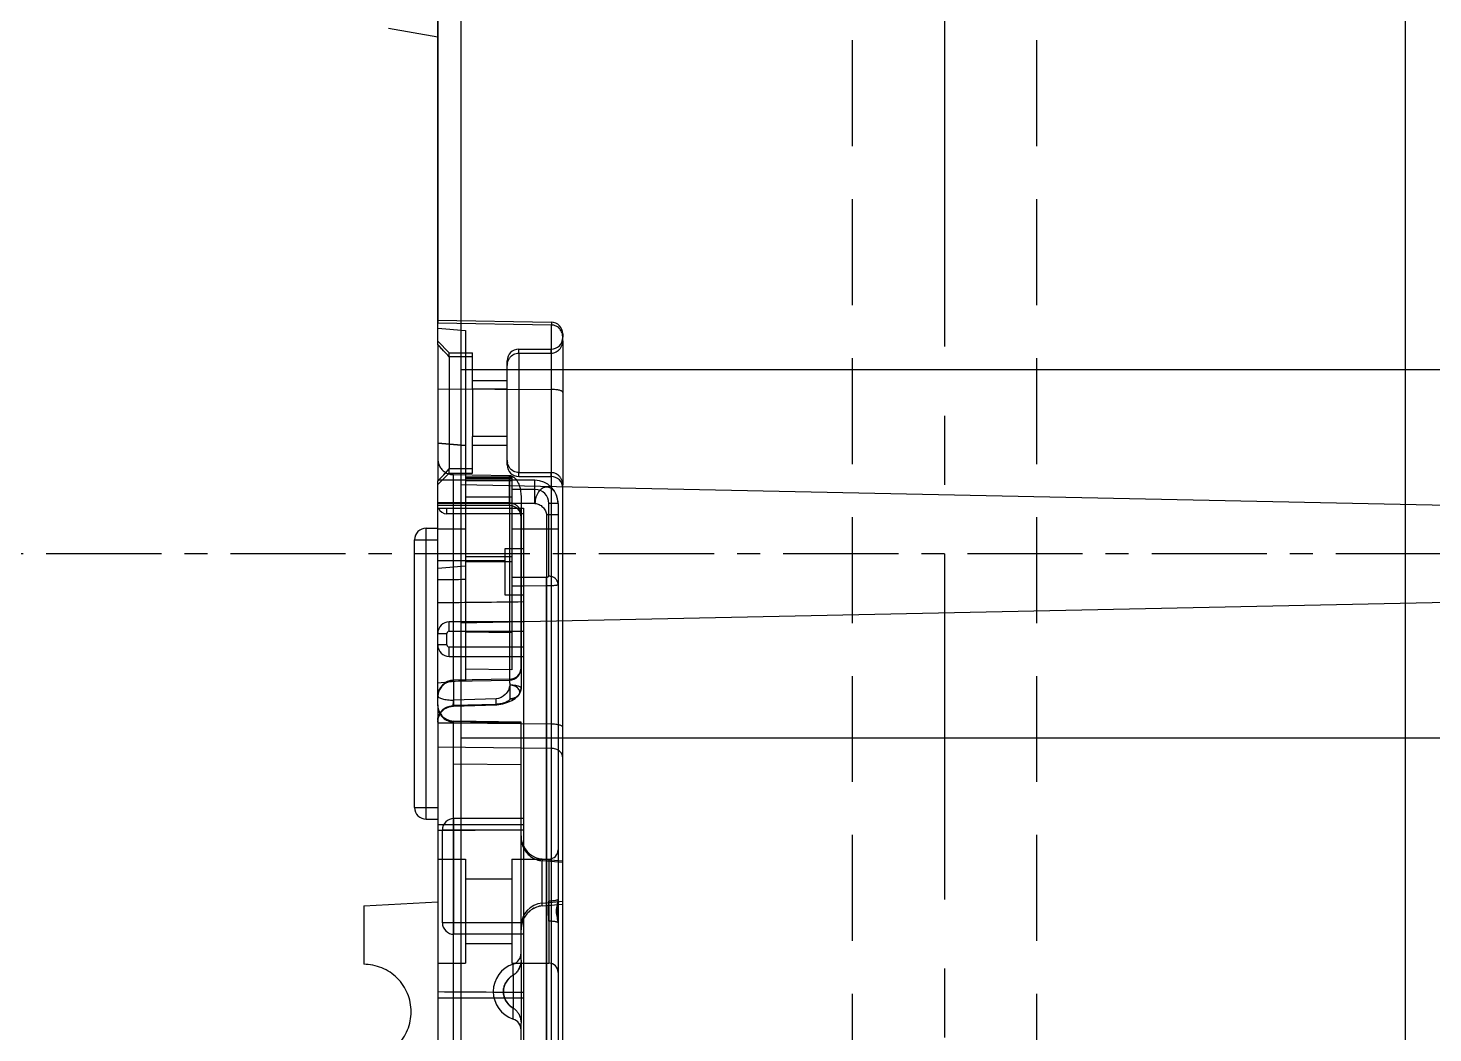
# Model space of a CAD drawing. Header units: millimetres. Extents: x 23490 to 24685, y -23248 to -22403.
# Drawn here: x 23721.4 to 23782.4, y -22656.3 to -22612.7 of the extents above; entities that cross this region are included whole.
import ezdxf

# ---------------------------------------------------------------- set-up
doc = ezdxf.new("R2010")
doc.units = ezdxf.units.MM
doc.header["$LTSCALE"] = 8
doc.linetypes.add('CENTER', pattern=[2, 1.25, -0.25, 0.25, -0.25])
doc.linetypes.add('HIDDEN', pattern=[0.375, 0.25, -0.125])
for name, color, linetype in [('Cav-cor', 30, 'Continuous'), ('CL', 1, 'Continuous'), ('Ru', 8, 'Continuous'), ('WT', 4, 'Continuous')]:
    doc.layers.add(name, color=color, linetype=linetype)

msp = doc.modelspace()

# ---------------------------------------------------------------- linework, layer by layer
at = {"linetype": 'Continuous'}
for p, q in [((23790.665, -22627.491), (23740.165, -22627.491)), ((23790.665, -22643.491), (23740.165, -22643.491))]:
    msp.add_line(p, q, dxfattribs=at)
at = {"layer": 'Cav-cor', "color": 241}
for p, q in [((23740.165, -22515.491), (23740.165, -22755.491)), ((23781.165, -22515.491), (23781.165, -22755.491)), ((23739.165, -22609.293), (23739.165, -22625.461)), ((23739.165, -22626.401), (23739.165, -22609.293)), ((23739.165, -22626.401), (23739.165, -22609.293)), ((23737.025, -22612.661), (23739.165, -22613.038)), ((23739.165, -22625.346), (23744.098, -22625.432)), ((23739.165, -22625.461), (23744.098, -22625.55)), ((23739.165, -22625.461), (23744.098, -22625.55)), ((23739.165, -22625.685), (23740.371, -22625.791)), ((23740.371, -22625.791), (23740.371, -22640.991)), ((23744.098, -22625.432), (23744.098, -22625.551)), ((23744.098, -22626.602), (23744.098, -22625.55)), ((23739.165, -22626.25), (23739.668, -22626.753)), ((23739.165, -22626.401), (23739.165, -22632.331)), ((23744.592, -22625.934), (23744.592, -22626.073)), ((23744.592, -22626.243), (23744.592, -22626.07)), ((23744.592, -22626.243), (23744.592, -22626.07)), ((23744.592, -22626.243), (23744.592, -22632.489)), ((23739.668, -22626.753), (23740.673, -22626.753)), ((23739.668, -22626.937), (23739.668, -22626.753)), ((23740.673, -22626.934), (23739.668, -22626.934)), ((23740.673, -22626.934), (23739.668, -22626.934)), ((23739.668, -22626.937), (23739.668, -22631.794)), ((23740.673, -22628.334), (23740.673, -22626.753)), ((23740.673, -22628.334), (23740.673, -22626.934)), ((23742.683, -22626.602), (23744.09, -22626.602)), ((23742.683, -22626.772), (23742.683, -22626.602)), ((23742.683, -22626.772), (23742.683, -22631.96)), ((23742.683, -22626.773), (23744.09, -22626.773)), ((23742.683, -22626.773), (23744.09, -22626.773)), ((23744.09, -22626.774), (23744.09, -22626.602)), ((23744.09, -22626.774), (23744.09, -22631.957)), ((23744.098, -22632.13), (23744.098, -22626.602)), ((23742.18, -22631.627), (23742.18, -22627.105)), ((23742.18, -22631.415), (23742.18, -22627.317)), ((23740.673, -22627.959), (23742.18, -22627.959)), ((23739.165, -22628.325), (23744.098, -22628.348)), ((23742.18, -22628.334), (23740.673, -22628.334)), ((23742.18, -22628.334), (23740.673, -22628.334)), ((23740.673, -22628.334), (23740.673, -22630.398)), ((23742.18, -22630.398), (23742.18, -22628.334)), ((23739.165, -22630.666), (23740.371, -22630.772)), ((23739.165, -22630.681), (23740.371, -22630.787)), ((23742.18, -22630.398), (23740.673, -22630.398)), ((23740.673, -22631.798), (23740.673, -22630.398)), ((23742.18, -22630.398), (23740.673, -22630.398)), ((23740.673, -22631.979), (23740.673, -22630.398)), ((23740.673, -22630.773), (23742.18, -22630.773)), ((23739.577, -22631.894), (23739.668, -22631.798)), ((23739.668, -22631.979), (23739.668, -22631.794)), ((23740.673, -22631.798), (23739.668, -22631.798)), ((23740.673, -22631.798), (23739.668, -22631.798)), ((23742.683, -22631.959), (23744.09, -22631.959)), ((23742.683, -22631.959), (23744.09, -22631.959)), ((23742.683, -22632.13), (23742.683, -22631.96)), ((23744.09, -22632.13), (23744.09, -22631.957)), ((23739.165, -22632.481), (23739.668, -22631.979)), ((23743.386, -22632.292), (23739.165, -22632.292)), ((23739.165, -22633.27), (23739.165, -22632.331)), ((23739.165, -22633.27), (23739.165, -22632.331)), ((23739.668, -22631.979), (23740.673, -22631.979)), ((23739.856, -22641.061), (23739.856, -22632.047)), ((23739.856, -22632.047), (23740.663, -22632.06)), ((23742.381, -22632.155), (23740.371, -22632.155)), ((23740.371, -22632.198), (23742.381, -22632.198)), ((23740.371, -22632.295), (23742.381, -22632.295)), ((23740.663, -22632.06), (23742.289, -22632.085)), ((23742.281, -22633.27), (23742.281, -22632.085)), ((23742.289, -22641.094), (23742.289, -22632.085)), ((23742.381, -22632.155), (23742.381, -22640.528)), ((23742.683, -22632.13), (23744.09, -22632.13)), ((23743.386, -22633.297), (23743.386, -22632.292)), ((23744.098, -22642.881), (23744.098, -22632.13)), ((23744.592, -22676.493), (23744.592, -22632.489)), ((23744.592, -22676.493), (23744.592, -22632.489)), ((23740.371, -22633.009), (23742.381, -22633.009)), ((23743.386, -22632.694), (23742.381, -22632.694)), ((23742.783, -22633.004), (23742.783, -22640.462)), ((23742.281, -22633.27), (23739.165, -22633.27)), ((23742.281, -22633.27), (23739.165, -22633.27)), ((23739.165, -22641.713), (23739.165, -22633.27)), ((23743.386, -22633.297), (23739.165, -22633.297)), ((23742.281, -22633.386), (23739.165, -22633.386)), ((23739.165, -22633.498), (23742.884, -22633.498)), ((23739.567, -22633.753), (23739.567, -22633.498)), ((23742.884, -22633.753), (23739.567, -22633.753)), ((23742.281, -22633.386), (23742.281, -22633.27)), ((23742.783, -22640.462), (23742.783, -22633.786)), ((23742.884, -22633.498), (23742.884, -22665.405)), ((23743.889, -22633.799), (23743.889, -22659.818)), ((23744.391, -22633.799), (23743.889, -22633.799)), ((23743.989, -22636.457), (23743.989, -22633.297)), ((23744.391, -22633.297), (23743.989, -22633.297)), ((23744.391, -22633.297), (23744.391, -22665.388)), ((23738.663, -22634.376), (23739.165, -22634.376)), ((23738.663, -22647.008), (23738.663, -22634.376)), ((23738.16, -22634.878), (23739.165, -22634.878)), ((23738.16, -22646.506), (23738.16, -22634.878)), ((23740.371, -22634.416), (23739.165, -22634.416)), ((23744.391, -22634.416), (23742.381, -22634.416)), ((23742.381, -22635.622), (23740.371, -22635.622)), ((23742.092, -22637.277), (23742.092, -22635.254)), ((23742.092, -22635.254), (23742.884, -22635.254)), ((23739.165, -22635.769), (23742.092, -22635.769)), ((23739.165, -22636.115), (23740.371, -22636.01)), ((23740.371, -22635.823), (23742.381, -22635.823)), ((23742.381, -22636.5), (23743.89, -22636.495)), ((23742.092, -22637.264), (23742.884, -22637.264)), ((23742.381, -22636.87), (23742.783, -22636.869)), ((23742.783, -22636.869), (23742.884, -22636.869)), ((23742.884, -22636.869), (23743.893, -22636.865)), ((23743.893, -22661.049), (23743.893, -22636.865)), ((23739.668, -22638.839), (23739.668, -22638.437)), ((23742.884, -22638.437), (23739.668, -22638.437)), ((23739.165, -22638.939), (23739.567, -22638.939)), ((23739.567, -22639.442), (23739.567, -22638.939)), ((23739.668, -22638.839), (23742.884, -22638.839)), ((23742.381, -22638.919), (23740.371, -22638.892)), ((23739.567, -22639.442), (23739.165, -22639.442)), ((23739.668, -22639.944), (23739.668, -22639.542)), ((23742.884, -22639.542), (23739.668, -22639.542)), ((23739.668, -22639.944), (23742.884, -22639.944)), ((23742.381, -22640.528), (23740.371, -22640.5)), ((23742.783, -22640.462), (23742.783, -22640.598)), ((23740.371, -22640.991), (23739.165, -22641.096)), ((23742.289, -22640.932), (23739.856, -22640.974)), ((23739.856, -22641.008), (23742.289, -22640.966)), ((23739.856, -22641.008), (23742.289, -22640.966)), ((23739.856, -22641.061), (23739.856, -22642.076)), ((23742.289, -22641.094), (23742.289, -22641.787)), ((23742.783, -22640.598), (23742.783, -22641.317)), ((23739.165, -22642.078), (23739.165, -22641.713)), ((23739.165, -22642.078), (23739.165, -22641.713)), ((23742.654, -22641.653), (23742.672, -22641.631)), ((23742.672, -22641.631), (23742.673, -22641.63)), ((23739.165, -22642.078), (23739.165, -22666.904)), ((23739.304, -22642.376), (23739.464, -22642.221)), ((23739.847, -22642.093), (23741.699, -22642.037)), ((23741.697, -22641.784), (23739.856, -22641.839)), ((23741.697, -22642.021), (23739.856, -22642.076)), ((23739.856, -22642.838), (23739.165, -22642.831)), ((23739.281, -22642.42), (23739.304, -22642.376)), ((23739.856, -22642.744), (23739.856, -22642.784)), ((23742.783, -22642.795), (23739.856, -22642.744)), ((23742.783, -22642.835), (23739.856, -22642.783)), ((23742.783, -22642.835), (23739.856, -22642.783)), ((23742.783, -22642.835), (23739.856, -22642.783)), ((23739.856, -22666.198), (23739.856, -22642.784)), ((23742.782, -22642.868), (23739.856, -22642.838)), ((23744.098, -22642.881), (23742.782, -22642.868)), ((23742.783, -22647.801), (23742.783, -22642.795)), ((23742.783, -22647.801), (23742.783, -22642.835)), ((23742.783, -22643.921), (23739.165, -22643.882)), ((23744.098, -22643.934), (23742.783, -22643.921)), ((23744.098, -22648.769), (23744.098, -22643.934)), ((23742.783, -22644.649), (23739.856, -22644.617)), ((23738.16, -22646.506), (23739.165, -22646.506)), ((23738.663, -22647.008), (23739.165, -22647.008)), ((23739.869, -22652.003), (23739.869, -22646.978)), ((23742.884, -22646.978), (23739.869, -22646.978)), ((23739.165, -22647.23), (23742.884, -22647.23)), ((23739.366, -22651.501), (23739.366, -22647.481)), ((23742.884, -22647.481), (23739.366, -22647.481)), ((23742.783, -22651.818), (23742.783, -22647.801)), ((23739.165, -22648.737), (23740.371, -22648.737)), ((23740.371, -22648.737), (23740.371, -22653.26)), ((23742.381, -22648.737), (23742.381, -22653.26)), ((23742.381, -22648.737), (23743.989, -22648.737)), ((23743.701, -22648.735), (23743.701, -22648.813)), ((23743.701, -22648.735), (23744.592, -22648.813)), ((23743.701, -22650.771), (23743.701, -22648.813)), ((23744.592, -22648.894), (23743.701, -22648.814)), ((23744.592, -22648.894), (23743.701, -22648.814)), ((23743.989, -22648.737), (23743.989, -22653.26)), ((23744.098, -22650.734), (23744.098, -22648.769)), ((23744.592, -22650.69), (23744.592, -22648.894)), ((23740.371, -22649.591), (23742.381, -22649.591)), ((23735.949, -22650.764), (23739.165, -22650.595)), ((23735.949, -22650.764), (23735.949, -22653.306)), ((23743.701, -22650.649), (23744.592, -22650.571)), ((23743.701, -22650.77), (23744.592, -22650.69)), ((23743.701, -22650.77), (23744.592, -22650.69)), ((23744.098, -22658.247), (23744.098, -22650.734)), ((23742.884, -22651.501), (23739.366, -22651.501)), ((23742.884, -22652.003), (23739.869, -22652.003)), ((23742.783, -22653.122), (23742.783, -22651.816)), ((23742.783, -22653.122), (23742.783, -22651.816)), ((23740.371, -22652.405), (23742.381, -22652.405)), ((23739.165, -22653.26), (23740.371, -22653.26)), ((23742.381, -22653.26), (23743.989, -22653.26)), ((23742.439, -22653.778), (23742.439, -22653.298)), ((23742.783, -22653.122), (23742.783, -22653.245)), ((23742.783, -22653.245), (23742.783, -22655.737)), ((23742.439, -22653.778), (23742.439, -22655.204)), ((23741.577, -22654.511), (23741.64, -22654.512)), ((23739.165, -22654.767), (23742.884, -22654.767)), ((23742.439, -22655.683), (23742.439, -22655.204)), ((23742.783, -22655.737), (23742.783, -22655.86)), ((23742.783, -22657.165), (23742.783, -22655.86)), ((23742.783, -22657.165), (23742.783, -22655.86))]:
    msp.add_line(p, q, dxfattribs=at)
for points in [[(23742.389, -22641.855), (23742.533, -22641.764), (23742.654, -22641.653)], [(23739.464, -22642.221), (23739.664, -22642.123), (23739.847, -22642.093)], [(23741.699, -22642.037), (23741.736, -22642.035), (23741.992, -22641.999)], [(23741.992, -22641.999), (23742.214, -22641.933), (23742.389, -22641.855)], [(23739.165, -22642.793), (23739.201, -22642.574), (23739.281, -22642.42)], [(23744.391, -22651.512), (23744.387, -22651.335), (23744.378, -22651.008), (23744.391, -22650.485)]]:
    msp.add_lwpolyline(points, dxfattribs=at)
for centre, radius, start, end in [((23744.09, -22625.934), 0.502, 359.99993, 89), ((23689.895, -22673.325), 68.04, 42.98597, 43.60305), ((23686.758, -22676.3), 72.363, 43.2043, 43.59571), ((23689.895, -22673.325), 68.04, 42.98597, 43.60305), ((23744.09, -22626.1), 0.502, 270, 0), ((23744.049, -22626.07), 0.543, 0.00842, 13.89845), ((23699.571, -22664.255), 54.778, 42.947, 43.19641), ((23742.683, -22627.105), 0.502, 90, 180), ((23744.09, -22626.304), 0.469, 270.00216, 272.44841), ((23742.782, -22627.316), 0.602, 167.83803, 180.02354), ((23692.874, -22588.213), 63.948, 316.37723, 317.03381), ((23692.874, -22588.213), 63.948, 316.37723, 317.03381), ((23688.983, -22584.539), 69.299, 316.3976, 316.89403), ((23739.842, -22631.355), 0.689, 241.63664, 248.56217), ((23742.782, -22631.415), 0.602, 179.97646, 192.16197), ((23742.683, -22631.627), 0.502, 180, 270), ((23744.09, -22632.428), 0.469, 87.55159, 89.99784), ((23739.854, -22631.326), 0.72, 248.53496, 252.39254), ((23739.859, -22631.311), 0.736, 252.39087, 256.25573), ((23739.868, -22631.269), 0.779, 256.32245, 269.14152), ((23743.386, -22633.297), 1.005, 0, 90), ((23744.09, -22632.632), 0.502, 0, 90), ((23743.386, -22633.297), 0.603, 0, 90), ((23739.567, -22633.351), 0.402, 201.35512, 270), ((23742.281, -22633.888), 0.502, 0, 90), ((23738.663, -22634.878), 0.502, 90, 180), ((23739.668, -22638.939), 0.502, 90, 180), ((23739.668, -22638.939), 0.101, 90, 180), ((23739.668, -22639.442), 0.502, 180, 270), ((23739.668, -22639.442), 0.101, 180, 270), ((23742.281, -22640.429), 0.502, 271, 0), ((23742.28, -22640.463), 0.503, 271.07813, 0.07133), ((23742.28, -22640.463), 0.503, 271.07813, 0.07133), ((23739.869, -22641.678), 0.704, 91, 180), ((23739.866, -22641.714), 0.701, 177.12644, 179.99691), ((23742.285, -22641.269), 0.517, 288.72295, 304.95246), ((23742.281, -22641.316), 0.503, 321.39282, 359.99471), ((23739.869, -22642.041), 0.704, 180, 215.59327), ((23739.784, -22642.73), 0.62, 149.02532, 160.69055), ((23739.797, -22642.737), 0.635, 147.18395, 149.05648), ((23739.803, -22642.741), 0.642, 142.04648, 147.17777), ((23739.869, -22642.041), 0.704, 215.59327, 269), ((23482.282, -22643.408), 261.817, 359.88473, 0.11527), ((23738.663, -22646.506), 0.502, 180, 270), ((23739.869, -22647.481), 0.502, 90, 180), ((23743.788, -22647.733), 1.005, 180, 197.00001), ((23743.788, -22647.733), 1.005, 197.00001, 265), ((23743.989, -22648.335), 0.402, 270, 0), ((23743.788, -22651.65), 1.005, 95.00021, 180.00236), ((23741.645, -22650.559), 2.344, 358.39796, 359.93836), ((23739.869, -22651.501), 0.502, 180, 270), ((23743.907, -22651.816), 1.123, 171.57759, 180.00168), ((23742.833, -22654.491), 1.256, 108.3177, 251.6823), ((23742.281, -22652.821), 0.502, 288.3177, 0), ((23743.989, -22653.662), 0.402, 0, 90), ((23742.833, -22654.491), 0.815, 118.97968, 241.02032), ((23742.281, -22656.16), 0.502, 0, 71.6823)]:
    msp.add_arc(centre, radius, start, end, dxfattribs=at)
for centre, major_axis, ratio, start_param, end_param in [((23670.068, -22634.416), (-259.114, 0), 0.008727, 1.840729, 1.845562), ((23624.012, -22634.416), (-215.912, 0), 0.017455, 2.133333, 2.153826), ((23819.772, -22650.998), (-215.912, 0), 0.017455, 5.076492, 5.094989), ((23819.772, -22650.998), (-215.912, 0), 0.017455, 1.188197, 1.200209), ((23819.772, -22650.998), (-215.912, 0), 0.017455, 7.483709, 7.489879)]:
    msp.add_ellipse(centre, major_axis=major_axis, ratio=ratio, start_param=start_param, end_param=end_param, dxfattribs=at)
for points in [[(23744.592, -22626.07), (23744.592, -22626.03), (23744.583, -22625.952), (23744.546, -22625.843), (23744.487, -22625.744), (23744.407, -22625.661), (23744.313, -22625.599), (23744.209, -22625.56), (23744.136, -22625.551), (23744.098, -22625.55)], [(23744.09, -22626.773), (23744.127, -22626.773), (23744.201, -22626.764), (23744.306, -22626.725), (23744.403, -22626.662), (23744.484, -22626.577), (23744.545, -22626.476), (23744.583, -22626.363), (23744.592, -22626.284), (23744.592, -22626.243)], [(23742.18, -22627.317), (23742.18, -22627.272), (23742.19, -22627.188), (23742.228, -22627.071), (23742.29, -22626.968), (23742.372, -22626.882), (23742.467, -22626.819), (23742.572, -22626.781), (23742.645, -22626.773), (23742.683, -22626.773)], [(23742.683, -22631.959), (23742.645, -22631.959), (23742.572, -22631.95), (23742.467, -22631.912), (23742.372, -22631.85), (23742.29, -22631.764), (23742.228, -22631.66), (23742.19, -22631.544), (23742.18, -22631.459), (23742.18, -22631.415)], [(23744.592, -22632.489), (23744.592, -22632.448), (23744.583, -22632.368), (23744.545, -22632.256), (23744.484, -22632.155), (23744.403, -22632.069), (23744.306, -22632.006), (23744.201, -22631.968), (23744.127, -22631.959), (23744.09, -22631.959)], [(23742.289, -22632.085), (23742.335, -22632.086), (23742.381, -22632.102), (23742.42, -22632.124)], [(23742.281, -22633.27), (23742.334, -22633.27), (23742.435, -22633.287), (23742.58, -22633.361), (23742.692, -22633.475), (23742.767, -22633.625), (23742.783, -22633.73), (23742.783, -22633.786)], [(23739.856, -22641.008), (23739.782, -22641.01), (23739.641, -22641.034), (23739.441, -22641.139), (23739.288, -22641.295), (23739.187, -22641.496), (23739.165, -22641.638), (23739.165, -22641.713)], [(23742.783, -22641.316), (23742.783, -22641.363), (23742.775, -22641.411), (23742.761, -22641.455)], [(23739.165, -22642.078), (23739.165, -22642.153), (23739.187, -22642.295), (23739.289, -22642.497), (23739.442, -22642.653), (23739.641, -22642.757), (23739.782, -22642.782), (23739.856, -22642.783)], [(23742.452, -22641.759), (23742.4, -22641.776), (23742.344, -22641.786), (23742.289, -22641.787)], [(23739.165, -22642.722), (23739.165, -22642.655), (23739.177, -22642.588), (23739.199, -22642.525)], [(23742.783, -22647.801), (23742.783, -22647.887), (23742.804, -22648.052), (23742.895, -22648.289), (23743.039, -22648.495), (23743.23, -22648.659), (23743.456, -22648.772), (23743.617, -22648.807), (23743.701, -22648.814)], [(23743.701, -22650.77), (23743.615, -22650.778), (23743.451, -22650.815), (23743.221, -22650.934), (23743.032, -22651.105), (23742.89, -22651.318), (23742.803, -22651.559), (23742.783, -22651.728), (23742.783, -22651.816)], [(23743.983, -22650.745), (23743.985, -22650.704), (23743.987, -22650.664), (23743.988, -22650.624)], [(23742.783, -22653.122), (23742.783, -22653.199), (23742.76, -22653.343), (23742.68, -22653.532), (23742.571, -22653.681), (23742.486, -22653.752), (23742.439, -22653.778)], [(23742.439, -22655.204), (23742.478, -22655.225), (23742.55, -22655.281), (23742.642, -22655.394), (23742.718, -22655.53), (23742.77, -22655.689), (23742.783, -22655.801), (23742.783, -22655.86)]]:
    msp.add_open_spline(points, degree=3, dxfattribs=at)
for points, knots in [([(23744.592, -22626.07), (23744.592, -22626.031), (23744.584, -22625.953), (23744.547, -22625.843), (23744.487, -22625.744), (23744.408, -22625.661), (23744.313, -22625.599), (23744.209, -22625.56), (23744.135, -22625.55), (23744.098, -22625.55)], [0, 0, 0, 0, 0.148244, 0.293095, 0.43741, 0.580933, 0.722033, 0.860954, 1, 1, 1, 1]), ([(23744.09, -22626.773), (23744.127, -22626.773), (23744.201, -22626.764), (23744.307, -22626.725), (23744.404, -22626.661), (23744.484, -22626.577), (23744.545, -22626.475), (23744.583, -22626.362), (23744.592, -22626.283), (23744.592, -22626.243)], [0, 0, 0, 0, 0.13731, 0.275369, 0.416396, 0.560455, 0.705552, 0.851325, 1, 1, 1, 1]), ([(23742.18, -22627.317), (23742.18, -22627.274), (23742.189, -22627.19), (23742.228, -22627.072), (23742.289, -22626.969), (23742.37, -22626.883), (23742.466, -22626.82), (23742.572, -22626.781), (23742.646, -22626.773), (23742.683, -22626.773)], [0, 0, 0, 0, 0.155503, 0.304485, 0.450069, 0.592628, 0.730798, 0.865611, 1, 1, 1, 1]), ([(23744.592, -22628.478), (23744.592, -22628.457), (23744.558, -22628.427), (23744.506, -22628.404), (23744.444, -22628.384), (23744.37, -22628.369), (23744.254, -22628.353), (23744.162, -22628.348), (23744.098, -22628.348)], [0, 0, 0, 0, 0.11685, 0.212578, 0.333963, 0.478293, 0.64125, 1, 1, 1, 1]), ([(23739.165, -22631.302), (23739.165, -22631.338), (23739.172, -22631.478), (23739.21, -22631.619), (23739.261, -22631.711)], [0, 0, 0, 0, 0.255304, 1, 1, 1, 1]), ([(23739.261, -22631.711), (23739.29, -22631.762), (23739.363, -22631.859), (23739.461, -22631.932), (23739.515, -22631.961)], [0, 0, 0, 0, 0.488098, 1, 1, 1, 1]), ([(23742.683, -22631.959), (23742.646, -22631.959), (23742.572, -22631.95), (23742.466, -22631.911), (23742.37, -22631.848), (23742.289, -22631.763), (23742.228, -22631.659), (23742.189, -22631.541), (23742.18, -22631.458), (23742.18, -22631.415)], [0, 0, 0, 0, 0.134389, 0.269202, 0.407372, 0.549931, 0.695515, 0.844497, 1, 1, 1, 1]), ([(23744.592, -22632.489), (23744.592, -22632.449), (23744.583, -22632.369), (23744.545, -22632.256), (23744.484, -22632.155), (23744.404, -22632.07), (23744.307, -22632.007), (23744.201, -22631.968), (23744.127, -22631.959), (23744.09, -22631.959)], [0, 0, 0, 0, 0.148675, 0.294448, 0.439545, 0.583604, 0.724631, 0.86269, 1, 1, 1, 1]), ([(23742.42, -22632.124), (23742.492, -22632.166), (23742.606, -22632.297), (23742.742, -22632.594), (23742.783, -22632.842), (23742.783, -22633.004)], [0, 0, 0, 0, 0.254237, 0.506018, 1, 1, 1, 1]), ([(23744.391, -22633.297), (23744.391, -22633.206), (23744.368, -22633.031), (23744.264, -22632.801), (23744.124, -22632.661), (23743.994, -22632.604), (23743.895, -22632.59), (23743.795, -22632.604), (23743.664, -22632.661), (23743.522, -22632.8), (23743.415, -22633.03), (23743.387, -22633.206), (23743.386, -22633.297)], [0, 0, 0, 0, 0.143592, 0.276445, 0.393281, 0.446825, 0.498626, 0.55055, 0.60443, 0.722296, 0.856041, 1, 1, 1, 1]), ([(23742.281, -22633.27), (23742.332, -22633.27), (23742.438, -22633.287), (23742.579, -22633.361), (23742.693, -22633.477), (23742.766, -22633.623), (23742.783, -22633.732), (23742.783, -22633.786)], [0, 0, 0, 0, 0.194968, 0.393366, 0.592737, 0.796642, 1, 1, 1, 1]), ([(23743.386, -22633.297), (23743.448, -22633.297), (23743.576, -22633.334), (23743.735, -22633.452), (23743.852, -22633.609), (23743.889, -22633.738), (23743.889, -22633.799)], [0, 0, 0, 0, 0.241829, 0.500628, 0.758917, 1, 1, 1, 1]), ([(23743.89, -22636.495), (23743.902, -22636.495), (23743.926, -22636.493), (23743.96, -22636.486), (23743.989, -22636.47), (23743.989, -22636.457)], [0, 0, 0, 0, 0.333189, 0.630251, 1, 1, 1, 1]), ([(23743.893, -22636.865), (23743.893, -22636.791), (23743.892, -22636.668), (23743.891, -22636.545), (23743.89, -22636.495)], [0, 0, 0, 0, 0.59916, 1, 1, 1, 1]), ([(23743.893, -22636.865), (23743.957, -22636.865), (23744.049, -22636.863), (23744.167, -22636.858), (23744.242, -22636.853), (23744.302, -22636.847), (23744.349, -22636.839), (23744.375, -22636.832), (23744.391, -22636.824), (23744.391, -22636.819)], [0, 0, 0, 0, 0.379294, 0.550287, 0.70009, 0.823274, 0.915406, 0.97382, 1, 1, 1, 1]), ([(23744.391, -22636.819), (23744.391, -22636.772), (23744.369, -22636.675), (23744.278, -22636.554), (23744.145, -22636.475), (23744.041, -22636.457), (23743.989, -22636.457)], [0, 0, 0, 0, 0.238064, 0.483289, 0.738296, 1, 1, 1, 1]), ([(23739.856, -22641.008), (23739.784, -22641.009), (23739.638, -22641.035), (23739.443, -22641.138), (23739.287, -22641.296), (23739.188, -22641.494), (23739.165, -22641.641), (23739.165, -22641.713)], [0, 0, 0, 0, 0.198983, 0.399676, 0.598864, 0.800078, 1, 1, 1, 1]), ([(23739.165, -22641.657), (23739.165, -22641.686), (23739.213, -22641.729), (23739.286, -22641.761), (23739.372, -22641.788), (23739.476, -22641.81), (23739.639, -22641.832), (23739.768, -22641.839), (23739.856, -22641.839)], [0, 0, 0, 0, 0.116864, 0.212508, 0.333992, 0.478348, 0.64121, 1, 1, 1, 1]), ([(23742.289, -22641.186), (23742.287, -22641.259), (23742.243, -22641.409), (23742.068, -22641.653), (23741.846, -22641.779), (23741.697, -22641.784)], [0, 0, 0, 0, 0.243038, 0.502175, 1, 1, 1, 1]), ([(23742.673, -22641.63), (23742.69, -22641.609), (23742.717, -22641.562), (23742.731, -22641.483), (23742.712, -22641.404), (23742.647, -22641.304), (23742.501, -22641.212), (23742.363, -22641.189), (23742.289, -22641.186)], [0, 0, 0, 0, 0.111744, 0.216381, 0.321658, 0.435548, 0.698405, 1, 1, 1, 1]), ([(23742.783, -22641.316), (23742.783, -22641.296), (23742.749, -22641.265), (23742.697, -22641.242), (23742.608, -22641.214), (23742.47, -22641.193), (23742.353, -22641.186), (23742.289, -22641.186)], [0, 0, 0, 0, 0.116887, 0.21255, 0.334058, 0.641139, 1, 1, 1, 1]), ([(23742.289, -22641.787), (23742.365, -22641.785), (23742.507, -22641.762), (23742.631, -22641.682), (23742.672, -22641.631)], [0, 0, 0, 0, 0.537219, 1, 1, 1, 1]), ([(23742.761, -22641.455), (23742.745, -22641.503), (23742.697, -22641.593), (23742.623, -22641.664), (23742.582, -22641.693)], [0, 0, 0, 0, 0.495978, 1, 1, 1, 1]), ([(23739.165, -22642.078), (23739.165, -22642.15), (23739.188, -22642.297), (23739.287, -22642.495), (23739.443, -22642.654), (23739.638, -22642.757), (23739.784, -22642.782), (23739.856, -22642.783)], [0, 0, 0, 0, 0.199972, 0.401338, 0.600545, 0.801105, 1, 1, 1, 1]), ([(23739.297, -22642.346), (23739.329, -22642.305), (23739.379, -22642.255), (23739.435, -22642.213), (23739.449, -22642.203)], [0, 0, 0, 0, 0.747201, 1, 1, 1, 1]), ([(23739.449, -22642.203), (23739.508, -22642.163), (23739.64, -22642.1), (23739.784, -22642.077), (23739.856, -22642.076)], [0, 0, 0, 0, 0.496283, 1, 1, 1, 1]), ([(23739.847, -22642.093), (23739.845, -22642.093), (23739.842, -22642.083), (23739.841, -22642.07), (23739.84, -22642.044), (23739.841, -22641.997), (23739.846, -22641.928), (23739.852, -22641.87), (23739.856, -22641.839)], [0, 0, 0, 0, 0.024616, 0.085744, 0.183663, 0.31374, 0.641319, 1, 1, 1, 1]), ([(23739.856, -22642.076), (23739.855, -22642.08), (23739.853, -22642.086), (23739.849, -22642.093), (23739.847, -22642.093)], [0, 0, 0, 0, 0.690255, 1, 1, 1, 1]), ([(23741.699, -22642.037), (23741.7, -22642.037), (23741.7, -22642.034), (23741.701, -22642.031), (23741.701, -22642.024), (23741.701, -22642.011), (23741.701, -22641.988), (23741.701, -22641.956), (23741.701, -22641.917), (23741.699, -22641.859), (23741.698, -22641.814), (23741.697, -22641.784)], [0, 0, 0, 0, 0.005992, 0.021976, 0.047963, 0.083645, 0.182211, 0.312595, 0.46803, 0.640447, 1, 1, 1, 1]), ([(23742.289, -22641.787), (23742.291, -22641.818), (23742.246, -22641.865), (23742.178, -22641.906), (23742.069, -22641.956), (23741.908, -22642.001), (23741.769, -22642.019), (23741.697, -22642.021)], [0, 0, 0, 0, 0.139097, 0.245271, 0.372947, 0.67351, 1, 1, 1, 1]), ([(23741.697, -22642.021), (23741.697, -22642.025), (23741.699, -22642.028), (23741.698, -22642.037), (23741.699, -22642.037)], [0, 0, 0, 0, 0.742153, 1, 1, 1, 1]), ([(23744.592, -22643.011), (23744.592, -22642.99), (23744.558, -22642.96), (23744.506, -22642.937), (23744.444, -22642.918), (23744.37, -22642.902), (23744.254, -22642.886), (23744.162, -22642.881), (23744.098, -22642.881)], [0, 0, 0, 0, 0.11685, 0.212578, 0.333963, 0.478293, 0.64125, 1, 1, 1, 1]), ([(23744.592, -22644.328), (23744.592, -22644.277), (23744.564, -22644.169), (23744.45, -22644.04), (23744.288, -22643.956), (23744.162, -22643.935), (23744.098, -22643.934)], [0, 0, 0, 0, 0.221621, 0.460687, 0.722633, 1, 1, 1, 1]), ([(23742.783, -22647.801), (23742.783, -22647.885), (23742.804, -22648.053), (23742.894, -22648.288), (23743.039, -22648.495), (23743.23, -22648.659), (23743.454, -22648.772), (23743.618, -22648.807), (23743.701, -22648.814)], [0, 0, 0, 0, 0.167522, 0.33467, 0.501451, 0.667975, 0.83435, 1, 1, 1, 1]), ([(23743.701, -22650.77), (23743.617, -22650.778), (23743.45, -22650.815), (23743.222, -22650.933), (23743.032, -22651.105), (23742.89, -22651.318), (23742.803, -22651.56), (23742.783, -22651.731), (23742.783, -22651.816)], [0, 0, 0, 0, 0.165839, 0.332654, 0.4989, 0.664876, 0.831352, 1, 1, 1, 1]), ([(23743.989, -22651.435), (23743.989, -22651.378), (23743.984, -22651.264), (23743.976, -22651.091), (23743.975, -22650.918), (23743.981, -22650.802), (23743.983, -22650.745)], [0, 0, 0, 0, 0.248065, 0.498415, 0.749543, 1, 1, 1, 1]), ([(23744.391, -22650.483), (23744.391, -22650.489), (23744.382, -22650.503), (23744.357, -22650.515), (23744.32, -22650.528), (23744.27, -22650.54), (23744.21, -22650.549), (23744.115, -22650.558), (23744.04, -22650.561), (23743.989, -22650.561)], [0, 0, 0, 0, 0.040428, 0.104935, 0.198959, 0.321029, 0.467646, 0.633877, 1, 1, 1, 1]), ([(23744.391, -22651.512), (23744.391, -22651.475), (23744.383, -22651.396), (23744.358, -22651.275), (23744.332, -22651.141), (23744.32, -22650.998), (23744.332, -22650.855), (23744.358, -22650.722), (23744.383, -22650.601), (23744.391, -22650.522), (23744.391, -22650.485)], [0, 0, 0, 0, 0.107217, 0.22712, 0.359249, 0.499896, 0.640578, 0.772783, 0.892757, 1, 1, 1, 1]), ([(23744.391, -22651.513), (23744.391, -22651.508), (23744.382, -22651.494), (23744.357, -22651.481), (23744.32, -22651.468), (23744.27, -22651.457), (23744.21, -22651.448), (23744.115, -22651.438), (23744.04, -22651.435), (23743.989, -22651.435)], [0, 0, 0, 0, 0.040428, 0.104935, 0.19896, 0.32103, 0.467646, 0.633877, 1, 1, 1, 1]), ([(23735.949, -22657.426), (23736.084, -22657.426), (23736.354, -22657.4), (23736.871, -22657.244), (23737.444, -22656.861), (23737.902, -22656.175), (23738.063, -22655.366), (23737.902, -22654.557), (23737.444, -22653.872), (23736.871, -22653.489), (23736.354, -22653.333), (23736.084, -22653.307), (23735.949, -22653.306)], [0, 0, 0, 0, 0.062709, 0.12545, 0.250298, 0.375149, 0.5, 0.624851, 0.749702, 0.87455, 0.937291, 1, 1, 1, 1]), ([(23742.783, -22653.122), (23742.783, -22653.195), (23742.763, -22653.336), (23742.685, -22653.523), (23742.578, -22653.674), (23742.487, -22653.751), (23742.439, -22653.778)], [0, 0, 0, 0, 0.28372, 0.545988, 0.784397, 1, 1, 1, 1]), ([(23742.439, -22655.204), (23742.478, -22655.226), (23742.553, -22655.285), (23742.645, -22655.398), (23742.72, -22655.535), (23742.77, -22655.691), (23742.783, -22655.803), (23742.783, -22655.86)], [0, 0, 0, 0, 0.17703, 0.364892, 0.566103, 0.779661, 1, 1, 1, 1])]:
    msp.add_open_spline(points, degree=3, knots=knots, dxfattribs=at)
msp.add_rational_spline([(23742.439, -22655.204), (23741.805, -22654.853), (23741.805, -22654.129), (23742.439, -22653.778)], [1, 0.6563329569, 0.6563329569, 1], degree=3, dxfattribs=at)
at = {"layer": 'CL', "color": 7, "linetype": 'CENTER', "ltscale": 0.5}
msp.add_line((23831.165, -22635.491), (23530.165, -22635.491), dxfattribs=at)
at = {"layer": 'Ru'}
for points in [[(23807.229, -22633.891), (23740.165, -22632.491)], [(23807.229, -22637.091), (23740.165, -22638.491)]]:
    msp.add_lwpolyline(points, dxfattribs=at)
at = {"layer": 'WT', "color": 125, "linetype": 'CENTER', "ltscale": 1.5}
msp.add_line((23761.165, -22515.491), (23761.165, -22755.491), dxfattribs=at)
at = {"layer": 'WT', "color": 125, "linetype": 'HIDDEN', "ltscale": 2.3}
for p, q in [((23757.165, -22523.491), (23757.165, -22747.491)), ((23765.165, -22523.491), (23765.165, -22696.491))]:
    msp.add_line(p, q, dxfattribs=at)

doc.saveas('drawing.dxf')
